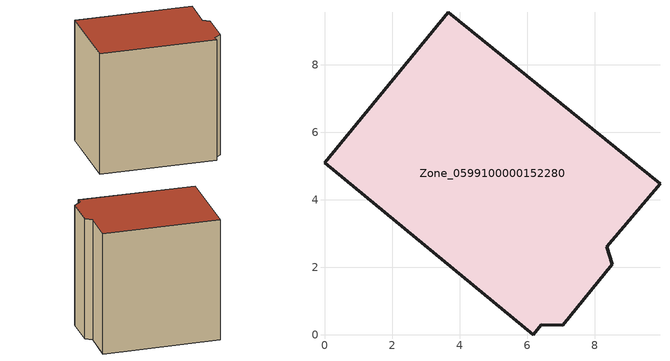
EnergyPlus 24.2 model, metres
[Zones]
Zone_0599100000152280
 floor ground (C_G): 6.43,0.3 6.19,0 0,5.11 3.67,9.57 9.94,4.48 8.37,2.62 8.53,2.09 7.06,0.29 z0
 wall outside (C_F): 9.94,4.48 3.67,9.57 0,5.11 6.19,0 6.43,0.3 7.06,0.29 8.53,2.09 8.37,2.62 9.94,4.48 z0:8.63
 roof outside (C_R): 3.67,9.57 0,5.11 6.19,0 6.43,0.3 7.06,0.29 8.53,2.09 8.37,2.62 9.94,4.48 z8.63
[BUILDING]
Pand.0599100000152280: North Axis=0; Terrain=City; Loads Convergence Tolerance Value=0.04; Temperature Convergence Tolerance Value=0.4; Solar Distribution=FullExterior; Maximum Number of Warmup Days=25; Minimum Number of Warmup Days=1
[Site:Location]
Rotterdam.The.Hague.AP_ZH_NLD Design_Conditions: Latitude=51.96; Longitude=4.45; Time Zone=1; Elevation=-4.5
[SITE:GROUNDTEMPERATURE:BUILDINGSURFACE]
18, 18, 18, 18, 18, 18, 18, 18, 18, 18, 18, 18
[MATERIAL] Thermal Absorptance=0.9; Solar Absorptance=0.7; Visible Absorptance=0.7
Name | Roughness | Thickness | Conductivity | Density | Specific Heat
G.TC.1946 | MediumSmooth | 0.15 | 1 | 540 | 1210
F.TC.1946 | Rough | 0.3 | 0.857143 | 1920 | 840
R.TC.1946 | MediumRough | 0.2 | 0.909091 | 1500 | 1000
[CONSTRUCTION]
C_G: G.TC.1946
C_F: F.TC.1946
C_R: R.TC.1946
[ZONE]
Zone_0599100000152280: Type=1; Multiplier=1; Ceiling Height=Autocalculate; Volume=Autocalculate; Floor Area=autocalculate; Part of Total Floor Area=Yes
[ZONEINFILTRATION:DESIGNFLOWRATE]
Infil_Zone_0599100000152280: Zone or ZoneList or Space or SpaceList=Zone_0599100000152280; Schedule=AlwaysOn; Design Flow Rate Calculation Method=Flow/Area; Flow Rate per Floor Area=0.003; Constant Term Coefficient=1; Temperature Term Coefficient=0; Velocity Term Coefficient=0; Velocity Squared Term Coefficient=0
[HVACTEMPLATE:ZONE:IDEALLOADSAIRSYSTEM]
Zone_0599100000152280: Maximum Heating Supply Air Temperature=50; Minimum Cooling Supply Air Temperature=13; Maximum Heating Supply Air Humidity Ratio=0.0156; Minimum Cooling Supply Air Humidity Ratio=0.0077; Heating Limit=NoLimit; Cooling Limit=NoLimit; Dehumidification Control Type=ConstantSensibleHeatRatio; Cooling Sensible Heat Ratio=0.7; Dehumidification Setpoint=60; Humidification Control Type=None; Humidification Setpoint=30; Outdoor Air Method=None; Outdoor Air Flow Rate per Person=0.00944; Outdoor Air Flow Rate per Zone Floor Area=0; Outdoor Air Flow Rate per Zone=0; Demand Controlled Ventilation Type=None; Outdoor Air Economizer Type=NoEconomizer; Heat Recovery Type=None; Sensible Heat Recovery Effectiveness=0.7; Latent Heat Recovery Effectiveness=0.65
[ZONECONTROL:THERMOSTAT]
ThermostatControl_Zone_0599100000152280: Zone or ZoneList=Zone_0599100000152280; Control Type Schedule=DualSetpointControlType; Control 1=Thermostat_Zone_0599100000152280; Temperature Difference Between Cutout And Setpoint=0
[THERMOSTATSETPOINT:DUALSETPOINT]
Thermostat_Zone_0599100000152280: Heating Setpoint Temperature Schedule=HeatingSetpoint_Zone_0599100000152280; Cooling Setpoint Temperature Schedule=CoolingSetpoint_Zone_0599100000152280
[SCHEDULE:COMPACT]
HeatingSetpoint_Zone_0599100000152280: Through: 12/31, For: AllDays, Until: 24:00, 21
CoolingSetpoint_Zone_0599100000152280: Through: 12/31, For: AllDays, Until: 24:00, 24
DualSetpointControlType: Through: 12/31, For: AllDays, Until: 24:00, 4
AlwaysOn: Through: 12/31, For: AllDays, Until: 24:00, 1
